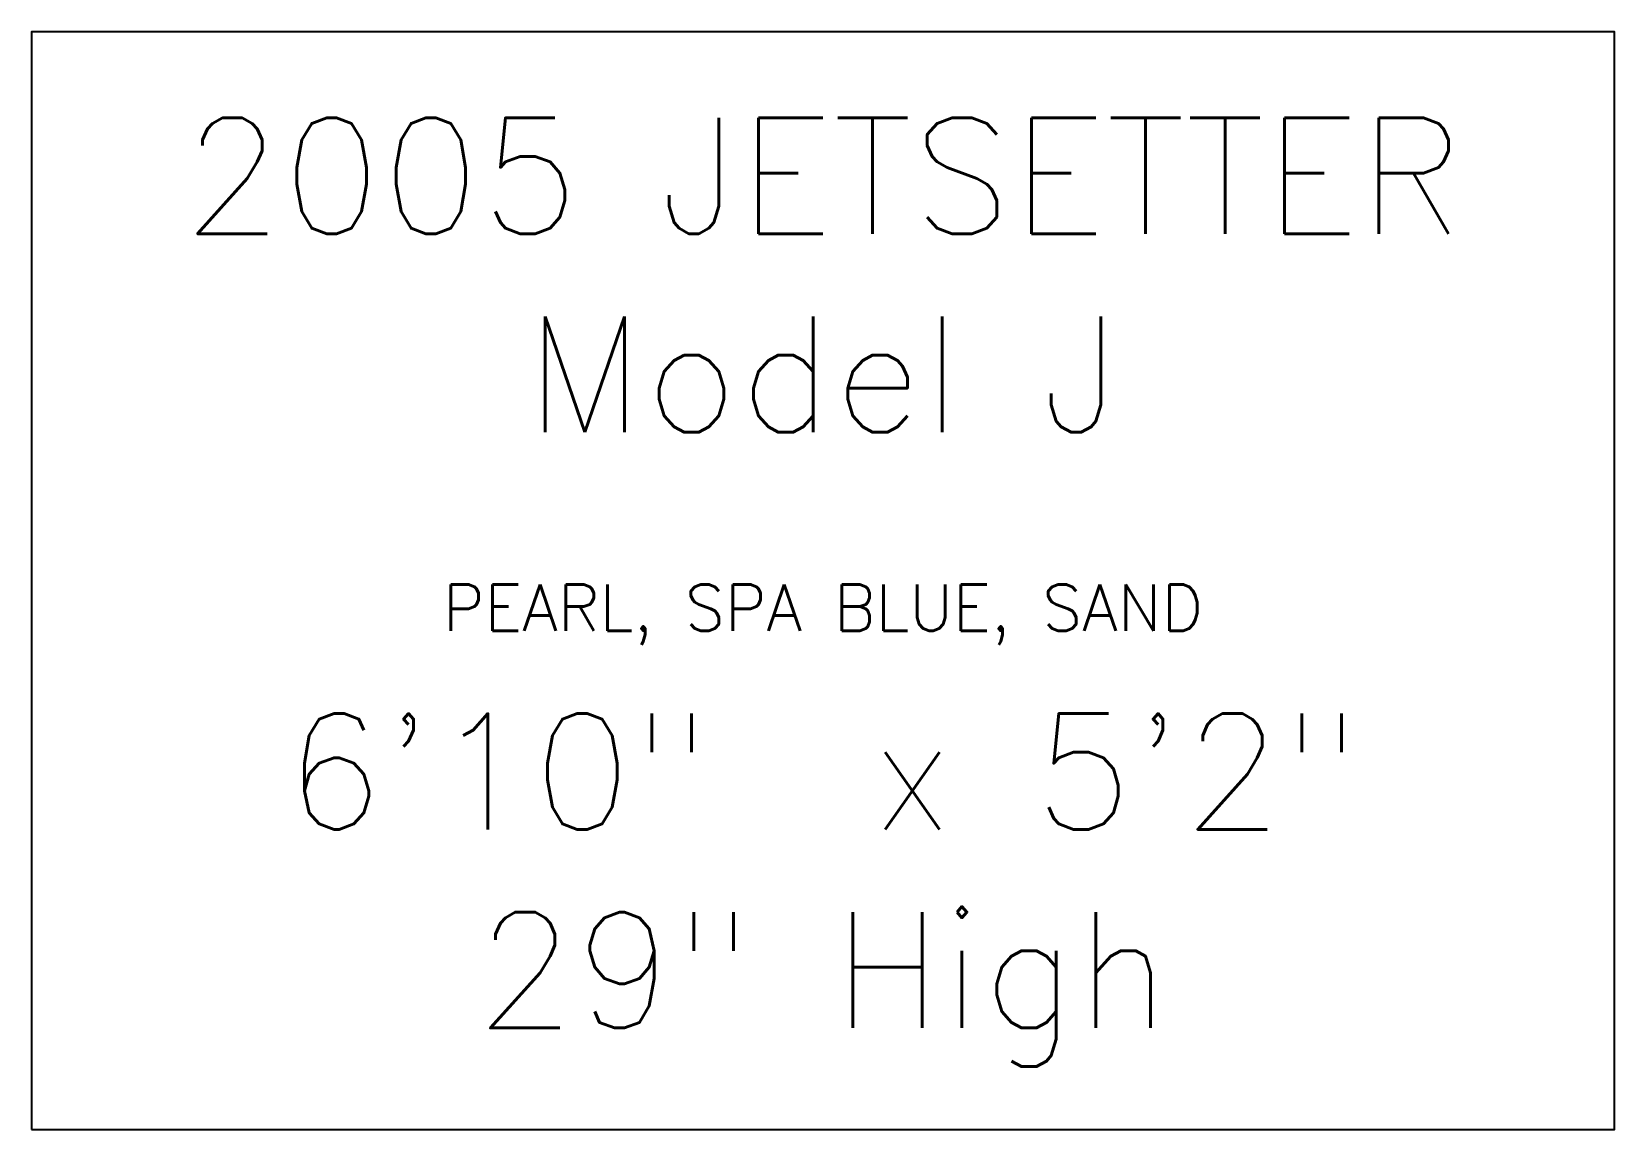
# Model space of a CAD drawing. Extents: x 529 to 611, y 656 to 778.
# Drawn here: x 542.9 to 597.6, y 740.5 to 778.4 of the extents above; entities that cross this region are included whole.
import ezdxf
from ezdxf.enums import TextEntityAlignment as Align

# ---------------------------------------------------------------- set-up
doc = ezdxf.new("R2010")
doc.units = 0
doc.header["$MEASUREMENT"] = 0
doc.layers.add('DIM', color=3, linetype='Continuous')
doc.layers.add('DOMESTIC', color=7, linetype='Continuous')
doc.styles.add('SIMPLEX', font='simplex')
doc.styles.get("Standard").update_dxf_attribs({"font": 'simplex.shx', "height": 20})

msp = doc.modelspace()

# ---------------------------------------------------------------- linework, layer by layer
at = {"layer": 'DIM', "color": 4}
msp.add_lwpolyline([(542.936, 740.46), (597.602, 740.46), (597.602, 778.365), (542.936, 778.365)], close=True, dxfattribs=at)

# ---------------------------------------------------------------- texts
at = {"layer": 'DIM', "style": 'SIMPLEX'}
for s, p in [('2005 JETSETTER', (570.269, 771.389)), ('Model J', (570.269, 764.532)), ('6\'10"  x 5\'2"', (570.269, 750.818)), ('29" High', (570.269, 743.96))]:
    msp.add_text(s, height=4, dxfattribs=at).set_placement(p, align=Align.CENTER)
at = {"layer": 'DOMESTIC', "color": 3}
msp.add_text('PEARL, SPA BLUE, SAND', height=1.6, dxfattribs=at).set_placement((570.269, 757.675), align=Align.CENTER)

doc.saveas('drawing.dxf')
